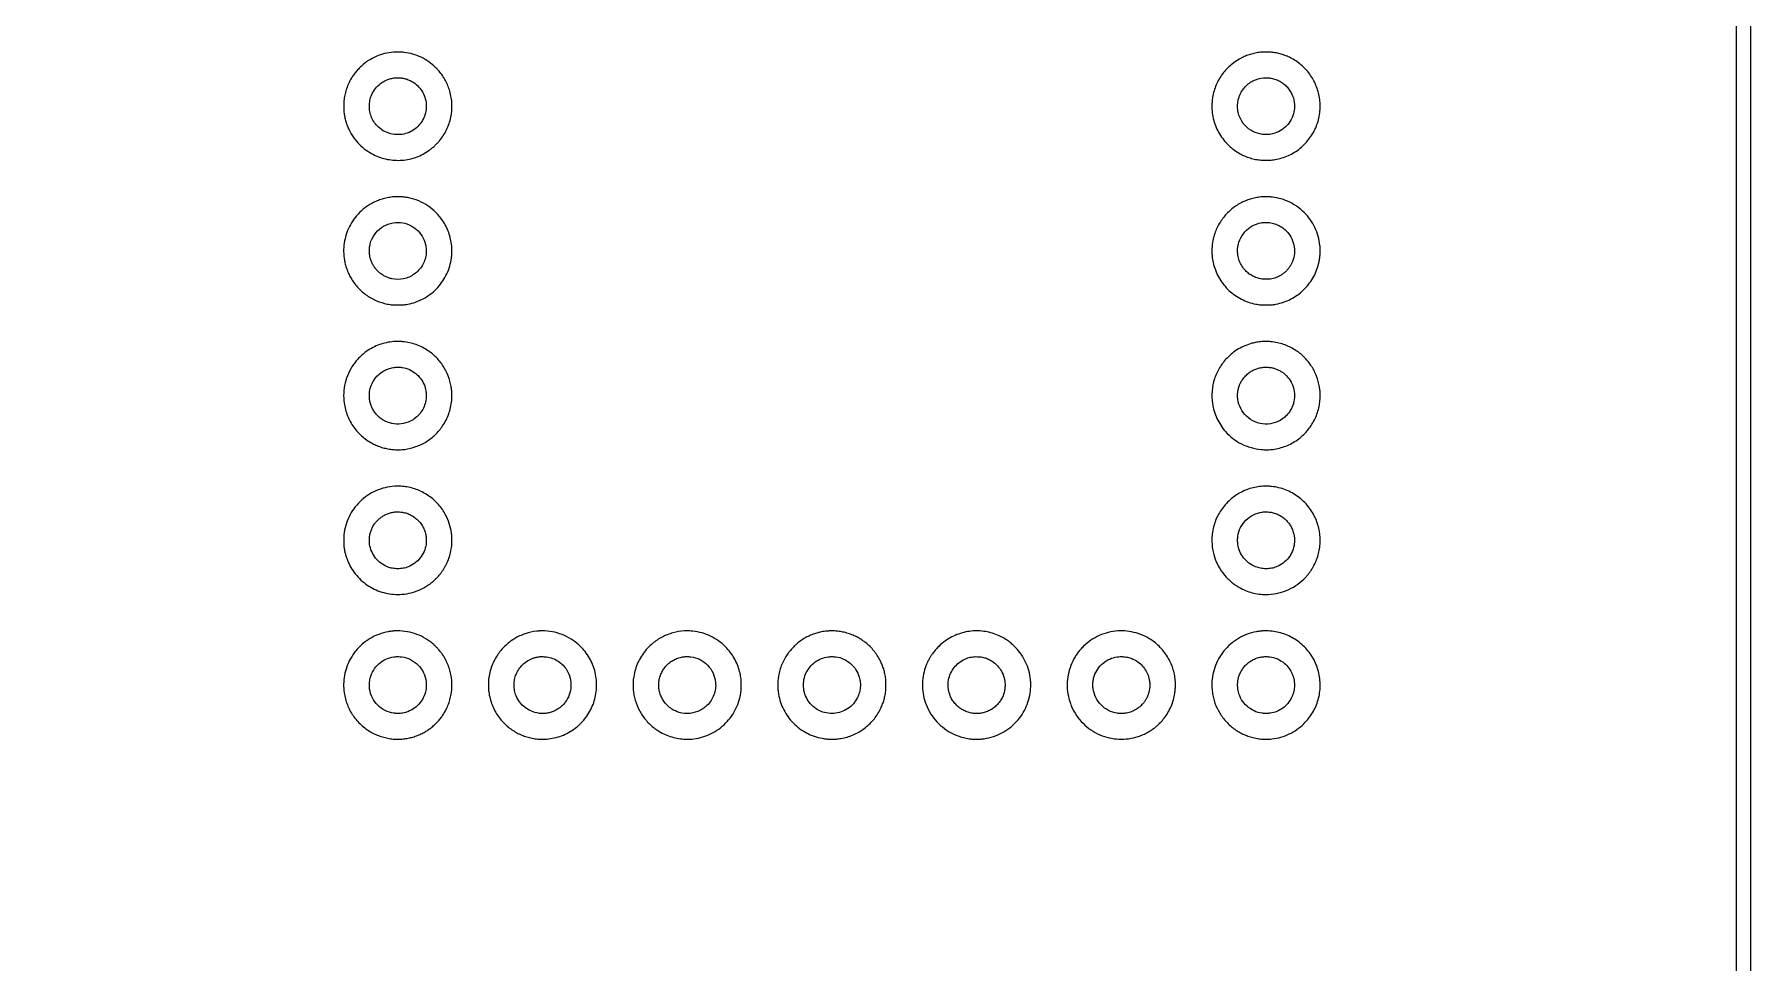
# Model space of a CAD drawing. Extents: x 0 to 24643, y 0 to 50000.
# Drawn here: x 12322 to 24643, y 37256 to 43920 of the extents above; entities that cross this region are included whole.
import ezdxf

# ---------------------------------------------------------------- set-up
doc = ezdxf.new("R2010")
doc.units = 0

msp = doc.modelspace()

# ---------------------------------------------------------------- linework, layer by layer
for points in [[(23019.260842, 49998.888079, 0.000001), (20714.559307, 49999.172447, 0.000022), (17617.631839, 49999.413961, 0.000005), (12334.5, 49999.540123, 0.000007), (8235.163056, 49999.542638, 0.000011), (4780.784375, 49999.42168)], [(12319.950244, 49895.852033), (22970.353012, 49895.87708, -0.010187), (23014, 49894.987819, -0.017664), (23133.608905, 49885.871719, -0.018741), (23249.918021, 49868.427661, -0.018861), (23363.890502, 49842.454137, -0.018419), (23476.5, 49807.790272, -0.041558), (23716.413941, 49701.076531, -0.04146), (23935.57877, 49556.084898, -0.041485), (24127.699316, 49377.013916, -0.041718), (24287.225229, 49169, -0.033027), (24389.733415, 48983.487366, -0.033675), (24466.16778, 48787.270973, -0.033597), (24515.709924, 48582.130203, -0.032544), (24538.008639, 48370, -0.009918), (24539.010792, 48319.481329), (24539.011877, 25000)], [(24643.036095, 25000), (24643.034853, 48313.757279, 0.009486)]]:
    msp.add_lwpolyline(points, format="xyb")
for points in [[(14900.5, 43791.974481, 0.038572), (14836.399165, 43781.298583, 0.041699), (14776.415388, 43761.05456, 0.041718), (14720.646471, 43731.148449, 0.038677), (14669.08997, 43691.716089, 0.023141), (14648.027078, 43671.023916, 0.018552), (14627.282485, 43646.933079, 0.018408), (14608.190627, 43621.128927, 0.021552), (14592.090232, 43595.281015, 0.026416), (14574.683949, 43560.251166, 0.025074), (14560.729093, 43522.974181, 0.024687), (14550.389064, 43483.90114, 0.023764), (14543.793731, 43443.5, 0.023247), (14542.691694, 43427.27384, 0.006971), (14542.508742, 43402.498411, 0.007032), (14543.021201, 43377.651526, 0.022023), (14544.334793, 43361, 0.018728), (14549.86135, 43326.800996, 0.021562), (14557.742552, 43294.704612, 0.021924), (14568.222651, 43263.881237, 0.02073), (14581.537182, 43233.5, 0.040943), (14613.839223, 43179.161267, 0.040755), (14654.608852, 43130.722473, 0.040696), (14702.757209, 43089.476022, 0.040567), (14757, 43056.524153, 0.068239), (14856.265857, 43022.68366, 0.067742), (14961.230441, 43016.693292, 0.067732), (15063.991724, 43038.9751, 0.068183), (15156.808759, 43087.880663, 0.017418), (15176.026249, 43102.670373, 0.01422), (15195.549564, 43119.765877, 0.014319), (15213.893198, 43137.77765, 0.018697), (15229.547331, 43155.322831, 0.060149), (15280.82245, 43235.15096, 0.061127), (15311.283907, 43324.460961, 0.061162), (15319.237294, 43418.439235, 0.060341), (15304.303649, 43512, 0.027627), (15291.024794, 43550.260627, 0.025725), (15273.33077, 43587.773457, 0.025668), (15251.831782, 43623.356303, 0.027178), (15227.175491, 43655.846269, 0.009896), (15222.533655, 43661.103616, 0.00403), (15216.021796, 43668.077498, 0.003986), (15208.900246, 43675.463319, 0.005074), (15202.20804, 43682.156793, 0.040526), (15153.041859, 43723.0953, 0.041971), (15098.467445, 43755.030255, 0.041696), (15038.984716, 43777.569402, 0.038958), (14975.219759, 43790.56042, 0.020466), (14960.714353, 43791.755176, 0.005583), (14937.740668, 43792.44664, 0.005544), (14914.79072, 43792.626455, 0.021172)], [(21133.5, 43791.97184, 0.022123), (21095.648224, 43786.94986, 0.023985), (21059.411129, 43778.690259, 0.0242), (21024.429659, 43767.080067, 0.023413), (20990.335761, 43752.0316, 0.058702), (20914.086264, 43702.102355, 0.058817), (20851.5842, 43635.849569, 0.058843), (20806.247984, 43556.89303, 0.058848), (20780.552657, 43469.550177, 0.008069), (20777.92145, 43452.421288, 0.015355), (20776.452589, 43438.560264, 0.013799), (20775.749685, 43423.702537, 0.005277), (20775.560782, 43403, 0.002798), (20775.675303, 43386.701999, 0.009135), (20776.008508, 43375.91961, 0.012146), (20776.671341, 43366.911965, 0.009016), (20777.824066, 43357, 0.031267), (20788.624062, 43302.696772, 0.035225), (20805.826012, 43252.35351, 0.035466), (20829.802609, 43205.219809, 0.032539), (20860.827998, 43160.5, 0.020191), (20872.485403, 43146.99126, 0.008421), (20889.229076, 43129.695625, 0.008423), (20906.551731, 43112.968013, 0.020109), (20920.099063, 43101.303281, 0.025318), (20954.962816, 43076.41222, 0.027093), (20991.404442, 43055.777249, 0.027338), (21029.54812, 43039.361962, 0.026814), (21069.5, 43027.08563, 0.026126), (21108.991767, 43019.397783, 0.025707), (21149.284088, 43015.817681, 0.025628), (21189.855102, 43016.386805, 0.025581), (21230.17996, 43021.102826, 0.065207), (21324.121478, 43049.936312, 0.063563), (21408.363102, 43102.165207, 0.063411), (21476.953022, 43174.013616, 0.064329), (21524.95618, 43260.425948, 0.031875), (21540.170228, 43307.139317, 0.03126), (21549.442528, 43355.711957, 0.031356), (21552.56776, 43404.91258, 0.032548), (21549.437819, 43453.5, 0.059026), (21526.829636, 43543.041399, 0.059484), (21483.962971, 43624.569896, 0.059473), (21423.098493, 43693.727913, 0.058963), (21347.5, 43746.847124, 0.024031), (21314.838789, 43762.489937, 0.023806), (21280.725959, 43774.980882, 0.023482), (21245.122198, 43784.316819, 0.021966), (21208, 43790.519682, 0.019575), (21193.108834, 43791.750895, 0.005965), (21170.495726, 43792.461604, 0.005896), (21147.948122, 43792.635182, 0.020896)], [(14960.642261, 43606.47169, -0.018117), (14976.40048, 43603.568075, -0.020252), (14991.32429, 43599.614871, -0.020264), (15005.871356, 43594.469594, -0.018183), (15020.5, 43587.992019, -0.061412), (15062.327902, 43560.833138, -0.061441), (15096.299329, 43524.33191, -0.061243), (15120.468994, 43480.554352, -0.060311), (15133.471279, 43431.999199, -0.023516), (15134.507667, 43421.023386, -0.009487), (15134.931353, 43405.975879, -0.009482), (15134.784098, 43390.931404, -0.023676), (15133.948666, 43379.973766, -0.060678), (15121.806833, 43331.337862, -0.061126), (15098.363698, 43287.169161, -0.061196), (15064.966067, 43250.021712, -0.061074), (15023.548883, 43222.033892, -0.066814), (14973.430432, 43204.370476, -0.064899), (14919.919123, 43200.306773, -0.064993), (14867.224808, 43210.092899, -0.067366), (14819.5, 43233.026373, -0.051847), (14785.366688, 43260.973892, -0.054101), (14758.258806, 43294.97902, -0.054147), (14739.094434, 43333.980163, -0.052096), (14728.44015, 43376.694949, -0.027559), (14726.877911, 43394.978655, -0.021196), (14727.123418, 43415.013446, -0.020987), (14729.08091, 43435.212679, -0.025055), (14732.668281, 43454, -0.063273), (14750.118104, 43499.644837, -0.059843), (14778.687581, 43540.428323, -0.059697), (14816.178117, 43573.371694, -0.062354), (14859.865351, 43595.95664, -0.019718), (14872.94882, 43600.193178, -0.01444), (14887.757943, 43603.893365, -0.014426), (14902.777643, 43606.737082, -0.019496), (14916.5, 43608.381696, -0.023384), (14925.113305, 43608.670642, -0.007504), (14937.906952, 43608.309331, -0.007709), (14950.932886, 43607.544359, -0.017979)], [(21193.642261, 43606.47169, -0.039533), (21225.669549, 43599.141041, -0.040836), (21255.782917, 43586.915182, -0.040811), (21283.525396, 43569.949406, -0.039385), (21308.5, 43548.51902, -0.040815), (21330.547137, 43522.413339, -0.04204), (21347.816791, 43493.320045, -0.041947), (21360.007254, 43461.686018, -0.040269), (21366.952543, 43428.026234, -0.022774), (21367.785093, 43417.297899, -0.010305), (21367.94443, 43403.196851, -0.010337), (21367.516177, 43388.91727, -0.019925), (21366.482411, 43377.52561, -0.070992), (21351.072194, 43322.294215, -0.07048), (21320.803704, 43273.42732, -0.070414), (21278.123219, 43234.853044, -0.070635), (21226.458481, 43209.687047, -0.088996), (21155.539319, 43200.074796, -0.088228), (21085.470757, 43215.655805, -0.088139), (21025.01355, 43254.46091, -0.08858), (20981.746128, 43311.655701, -0.024655), (20973.207726, 43330.69142, -0.026366), (20966.797628, 43350.058875, -0.02624), (20962.437458, 43370.079334, -0.023942), (20960.032191, 43391.069042, -0.097132), (20969.965781, 43468.597011, -0.096574), (21008.446866, 43536.807744, -0.096389), (21069.808044, 43585.663442, -0.096341), (21145.022444, 43607.956635, -0.020899), (21155.620714, 43608.532322, -0.010752), (21168.915109, 43608.412274, -0.010734), (21182.396398, 43607.710628, -0.018132)], [(14903, 42753.377443, 0.020747), (14863.541715, 42748.193336, 0.024281), (14826.697959, 42739.928239, 0.024841), (14791.569888, 42728.330087, 0.023816), (14757.255194, 42713.162526, 0.080081), (14656.260961, 42640.505878, 0.080555), (14583.454173, 42539.927795, 0.080533), (14546.149038, 42421.471184, 0.079977), (14548.046004, 42297, 0.024466), (14555.809043, 42262.889546, 0.02194), (14567.103048, 42228.413064, 0.021923), (14581.386279, 42195.029279, 0.024313), (14598.102666, 42164.19141, 0.052046), (14646.896671, 42099.919556, 0.051602), (14708.04002, 42046.90263, 0.051765), (14778.550009, 42007.667264, 0.053054), (14855.041387, 41984.145016, 0.007895), (14875.23713, 41980.542184, 0.018374), (14890.488997, 41978.641138, 0.016515), (14906.779074, 41977.756817, 0.005301), (14931, 41977.5, 0.00496), (14954.227828, 41977.730424, 0.014814), (14970.101102, 41978.516258, 0.017435), (14984.438593, 41980.157258, 0.009358), (15002, 41983.127348, 0.075752), (15113.206014, 42022.148861, 0.076023), (15207.59022, 42092.486659, 0.07608), (15276.583684, 42187.765197, 0.076042), (15313.937136, 42299.333609, 0.01896), (15317.178852, 42323.496678, 0.013546), (15319.042665, 42350.719814, 0.013658), (15319.41723, 42377.560253, 0.021689), (15318.114444, 42400.5, 0.029423), (15310.209308, 42449.819931, 0.031527), (15296.683489, 42496.717332, 0.031747), (15277.472776, 42541.246154, 0.030726), (15252.593934, 42583.494003, 0.04884), (15205.03405, 42640.973843, 0.048079), (15146.994133, 42688.47489, 0.048075), (15080.946281, 42724.01965, 0.048818), (15009.661373, 42746.076683, 0.009199), (14990.590811, 42749.628189, 0.016284), (14974.733905, 42751.752247, 0.015306), (14958.122299, 42752.916729, 0.0071), (14936.5, 42753.461255, 0.00144), (14925.064186, 42753.553885, 0.001931), (14914.696875, 42753.567978, 0.00133), (14906.00164, 42753.523089, 0.020333)], [(21136, 42753.371425, 0.02109), (21096.638646, 42748.225707, 0.024385), (21059.741094, 42739.938725, 0.024856), (21024.450428, 42728.267662, 0.023685), (20989.904948, 42712.987343, 0.053613), (20919.346301, 42667.667968, 0.054411), (20860.424528, 42608.583378, 0.054305), (20815.542424, 42538.065201, 0.05301), (20786.458106, 42458.971666, 0.01462), (20781.288732, 42435.548593, 0.018384), (20777.941832, 42413.583654, 0.017518), (20776.112139, 42390.592361, 0.011457), (20775.541134, 42364, 0.012367), (20776.231482, 42337.631788, 0.018079), (20778.250767, 42314.496737, 0.018594), (20781.879941, 42292.0653, 0.014254), (20787.447342, 42267.861398, 0.07027), (20829.504416, 42166.95605, 0.070706), (20897.79272, 42081.883265, 0.07067), (20987.114485, 42019.171363, 0.070081), (21090.61852, 41983.592529, 0.008738), (21109.085764, 41980.352431, 0.018323), (21123.557674, 41978.613783, 0.015653), (21139.472924, 41977.791483, 0.004822), (21163.5, 41977.535004, 0.004847), (21187.074863, 41977.739277, 0.014925), (21203.004453, 41978.507794, 0.017692), (21217.346053, 41980.141675, 0.00936), (21235, 41983.127348, 0.07129), (21340.363262, 42019.051632, 0.071985), (21431.009434, 42083.036357, 0.071947), (21499.83466, 42170.128485, 0.071094), (21541.50397, 42273.5, 0.011199), (21544.354598, 42286.3179, 0.007348), (21547.088486, 42301.194644, 0.007258), (21549.435592, 42316.462944, 0.009463), (21551.115193, 42330.5, 0.019066), (21552.079063, 42346.01746, 0.007688), (21552.260181, 42367.247593, 0.007732), (21551.782956, 42388.635941, 0.01743), (21550.606556, 42404.804872, 0.04146), (21537.924019, 42470.62285, 0.042831), (21514.639693, 42532.701297, 0.042974), (21481.205406, 42589.719524, 0.042315), (21438.361383, 42640.501362, 0.041671), (21389.185084, 42682.099184, 0.041573), (21333.754555, 42715.003603, 0.041467), (21273.504038, 42738.353665, 0.041004), (21210, 42751.549489, 0.020642), (21196.690076, 42752.638513, 0.003936), (21172.412535, 42753.427514, 0.003705), (21148.138884, 42753.845213, 0.024409)], [(14950.144045, 42568.97414, -0.077054), (15011.758737, 42553.07444, -0.077803), (15065.439716, 42519.296562, -0.078053), (15106.095089, 42470.839675, -0.0783), (15129.883522, 42412.303592, -0.025557), (15133.08354, 42394.57926, -0.019926), (15134.797516, 42375.079231, -0.019968), (15134.951597, 42355.560947, -0.026122), (15133.450051, 42337.784382, -0.102814), (15105.555534, 42259.279328, -0.103129), (15048.713377, 42198.488964, -0.102977), (14972.238953, 42165.415377, -0.102211), (14888.704031, 42165.478507, -0.032587), (14865.246789, 42171.960938, -0.029231), (14841.935293, 42181.631093, -0.029142), (14819.835853, 42193.990651, -0.03184), (14800, 42208.509802, -0.033431), (14780.831482, 42226.814617, -0.031845), (14763.935626, 42247.796594, -0.031821), (14749.829501, 42270.770885, -0.033258), (14738.984855, 42295.020288, -0.040116), (14730.803099, 42324.146167, -0.03648), (14727.041464, 42355.150667, -0.036238), (14727.816114, 42386.587014, -0.038268), (14733.148877, 42417, -0.090355), (14762.878926, 42481.773595, -0.08755), (14813.810436, 42532.727791, -0.087548), (14879.106344, 42563.174369, -0.090345)], [(21197.5, 42567.053858, -0.044889), (21234.585523, 42557.17745, -0.046896), (21268.741901, 42540.942075, -0.047066), (21299.166765, 42518.688943, -0.045867), (21325.18342, 42490.960895, -0.075485), (21354.91061, 42437.966716, -0.074584), (21367.726487, 42378.317227, -0.074474), (21362.483563, 42317.454527, -0.074909), (21339.63507, 42260.930472, -0.033058), (21326.361276, 42241.518851, -0.027309), (21309.822003, 42222.679272, -0.027291), (21291.314062, 42205.740641, -0.03287), (21272.139249, 42192.026357, -0.024063), (21254.256648, 42182.092983, -0.025258), (21235.784527, 42174.099162, -0.024847), (21216.318056, 42167.901529, -0.021768), (21195.457052, 42163.345654, -0.031749), (21182.596153, 42161.951115, -0.011128), (21164.003841, 42161.536858, -0.011137), (21145.402923, 42161.950833, -0.031538), (21132.5, 42163.344308, -0.036657), (21099.239551, 42171.621859, -0.041493), (21068.956512, 42184.430138, -0.04187), (21041.435957, 42201.944573, -0.038606), (21016.40419, 42224.23928, -0.051431), (20990.30294, 42257.647531, -0.053001), (20971.876179, 42295.354906, -0.052727), (20961.719302, 42336.275988, -0.049925), (20960.080651, 42379.189053, -0.085125), (20975.519489, 42444.701108, -0.083019), (21011.977292, 42501.965104, -0.082796), (21065.180339, 42544.374225, -0.084019), (21129, 42566.958342, -0.024758), (21145.172543, 42568.957199, -0.01802), (21163.285522, 42569.635496, -0.018032), (21181.381233, 42569.00794, -0.024963)], [(14900.5, 41714.325972, 0.032307), (14849.124943, 41706.621975, 0.032787), (14799.429883, 41692.386353, 0.032915), (14752.205319, 41671.841686, 0.033143), (14708.199237, 41645.318494, 0.023936), (14681.843263, 41625.009204, 0.020183), (14655.944241, 41601.133797, 0.020195), (14632.072333, 41575.265627, 0.024061), (14611.802408, 41548.974172, 0.047212), (14576.334078, 41486.203187, 0.046081), (14552.926722, 41417.387233, 0.046096), (14542.52448, 41345.469475, 0.047307), (14545.622841, 41273.5, 0.060809), (14569.714259, 41182.585269, 0.060573), (14614.988684, 41100.006195, 0.060622), (14678.694586, 41030.738562, 0.061085), (14757, 40978.97679, 0.022187), (14790.501392, 40964.108287, 0.023907), (14824.373933, 40952.675029, 0.023818), (14859.299606, 40944.493807, 0.021686), (14895.954521, 40939.361791, 0.018861), (14914.788307, 40938.267791, 0.00968), (14938.438316, 40938.245421, 0.009678), (14962.026731, 40939.136735, 0.019218), (14980.646702, 40940.921405, 0.051753), (15061.085452, 40960.384642, 0.052913), (15135.175807, 40995.858872, 0.053149), (15199.885118, 41045.921278, 0.053126), (15252.597289, 41108.505997, 0.030757), (15277.47438, 41150.73838, 0.031767), (15296.683021, 41195.259323, 0.031539), (15310.207853, 41242.160554, 0.029406), (15318.114444, 41291.5, 0.021689), (15319.41723, 41314.439747, 0.013658), (15319.042665, 41341.280186, 0.013546), (15317.178852, 41368.503322, 0.01896), (15313.937136, 41392.666391, 0.050746), (15292.845469, 41468.087511, 0.050156), (15256.935513, 41538.031061, 0.050271), (15207.908619, 41599.281231, 0.051466), (15148, 41648.977213, 0.029968), (15105.889817, 41673.634944, 0.031348), (15061.749726, 41692.669421, 0.031477), (15015.750254, 41705.972838, 0.030759), (14968.089386, 41713.522315, 0.016435), (14954.73667, 41714.361002, 0.004493), (14933.631234, 41714.801642, 0.0043), (14912.654399, 41714.870647, 0.019739)], [(21133.5, 41714.381667, 0.008553), (21114.252926, 41712.15515, 0.010525), (21096.386938, 41709.394195, 0.011007), (21079.370321, 41706.008706, 0.011323), (21062.679937, 41701.905781, 0.033168), (21012.836355, 41684.832983, 0.034334), (20966.284346, 41661.480862, 0.034254), (20923.268747, 41631.920903, 0.032691), (20883.972661, 41596.333126, 0.05742), (20830.291236, 41526.418803, 0.057229), (20793.845055, 41446.052051, 0.057056), (20776.487719, 41359.284257, 0.056419), (20779.087032, 41270.5, 0.037205), (20791.066093, 41216.000761, 0.035975), (20811.085776, 41163.23957, 0.035874), (20838.527564, 41113.750652, 0.03651), (20872.617783, 41069, 0.047048), (20926.112695, 41018.885368, 0.04767), (20987.809144, 40979.904072, 0.047446), (21056.051566, 40953.167875, 0.045742), (21128.954521, 40939.361791, 0.018861), (21147.788307, 40938.267791, 0.00968), (21171.438316, 40938.245421, 0.009678), (21195.026731, 40939.136735, 0.019218), (21213.646702, 40940.921405, 0.059768), (21305.922753, 40964.816044, 0.061211), (21389.126795, 41009.736747, 0.061432), (21458.728846, 41073.292737, 0.060988), (21511.000772, 41152.001542, 0.027653), (21529.213064, 41194.005668, 0.03022), (21542.066836, 41236.550156, 0.030228), (21549.695654, 41280.323282, 0.027698), (21552.289583, 41326, 0.007027), (21552.066214, 41343.574697, 0.012561), (21551.316956, 41358.002883, 0.012795), (21549.855962, 41372.19369, 0.007626), (21547.428722, 41389, 0.051972), (21526.934473, 41465.261271, 0.050805), (21491.045895, 41536.280414, 0.050839), (21441.599457, 41598.561993, 0.052182), (21381, 41648.977213, 0.028242), (21341.464125, 41672.311024, 0.029664), (21300.180778, 41690.618271, 0.029497), (21256.800978, 41703.994824, 0.027272), (21211, 41712.594405, 0.02358), (21198.106669, 41713.678912, 0.003427), (21171.785543, 41714.466444, 0.003222), (21145.397438, 41714.904867, 0.027065)], [(14963.503065, 41528.594349, -0.063402), (15014.402601, 41513.171928, -0.064829), (15059.395414, 41485.567033, -0.064928), (15095.763625, 41447.404691, -0.063929), (15121.354586, 41401, -0.040122), (15130.158918, 41372.138782, -0.03644), (15134.601413, 41341.293752, -0.036263), (15134.529408, 41309.973623, -0.038751), (15129.883522, 41279.696408, -0.056365), (15114.800536, 41237.371609, -0.055048), (15090.553685, 41199.117372, -0.054961), (15058.502881, 41167.023253, -0.055834), (15020.390326, 41142.877759, -0.082824), (14956.080211, 41123.834583, -0.082688), (14889.032521, 41126.67794, -0.082574), (14826.44724, 41151.107959, -0.082277), (14775.047046, 41194.5, -0.035846), (14758.13551, 41217.508835, -0.035321), (14744.590715, 41242.807717, -0.035047), (14734.653187, 41269.957527, -0.034082), (14728.493344, 41298.482793, -0.024127), (14727.301184, 41310.824587, -0.012145), (14726.929307, 41326.470763, -0.012148), (14727.320316, 41342.221215, -0.022615), (14728.523029, 41354.932536, -0.060721), (14741.330792, 41402.913615, -0.061238), (14765.26544, 41446.264218, -0.061063), (14799.060361, 41482.630469, -0.059755), (14840.871905, 41510.065181, -0.022067), (14856.071999, 41516.801982, -0.020584), (14872.160215, 41522.346799, -0.020292), (14888.887239, 41526.620762, -0.019952), (14906, 41529.55268, -0.026755), (14917.975965, 41530.468054, -0.009864), (14934.922909, 41530.519955, -0.009818), (14951.807721, 41529.906788, -0.027916)], [(21201.222196, 41527.579038, -0.030998), (21225.089067, 41521.540017, -0.028768), (21248.646584, 41512.475384, -0.029003), (21270.807809, 41500.8581, -0.032971), (21290.5, 41487.190211, -0.068192), (21329.572431, 41446.242401, -0.069693), (21355.846387, 41396.581854, -0.069442), (21367.528676, 41341.450569, -0.066921), (21363.907773, 41284.5, -0.026386), (21359.854195, 41268.618128, -0.019282), (21353.761189, 41251.459875, -0.019031), (21346.239193, 41234.517455, -0.023035), (21337.871883, 41219.271954, -0.022627), (21329.164669, 41206.358729, -0.018256), (21318.707771, 41193.294893, -0.018209), (21307.290158, 41180.988074, -0.022092), (21295.692727, 41170.350192, -0.090911), (21231.16758, 41133.681651, -0.091454), (21157.96834, 41122.390376, -0.091453), (21085.557174, 41137.956967, -0.090907), (21023.29318, 41178.348245, -0.086434), (20981.837643, 41233.84486, -0.085222), (20961.327573, 41300.360133, -0.085191), (20964.174806, 41369.928668, -0.086283), (20990.082639, 41434.229995, -0.023715), (20999.339233, 41447.685844, -0.017842), (21010.71435, 41461.59028, -0.017899), (21022.994827, 41474.584912, -0.024607), (21034.984739, 41485.285763, -0.034755), (21058.305401, 41501.583742, -0.034543), (21083.705296, 41514.531485, -0.034392), (21110.756527, 41523.906325, -0.033779), (21139, 41529.55268, -0.026044), (21152.862547, 41530.63207, -0.014336), (21169.876311, 41530.580371, -0.014313), (21186.995395, 41529.546268, -0.024228)], [(14908.5, 40675.977918, 0.044557), (14839.768485, 40665.731382, 0.044762), (14774.050206, 40643.477108, 0.044793), (14713.382411, 40609.899423, 0.044745), (14659.641288, 40566.043332, 0.04222), (14615.139429, 40514.531564, 0.044475), (14580.790458, 40457.12951, 0.044231), (14556.986869, 40394.260202, 0.040877), (14543.826785, 40326.5, 0.021571), (14542.810966, 40311.35741, 0.005969), (14542.527062, 40287.522174, 0.005975), (14542.812617, 40263.681363, 0.021462), (14543.828917, 40248.5, 0.015763), (14547.649411, 40221.639098, 0.016976), (14553.082979, 40195.734658, 0.017073), (14560.228098, 40170.396058, 0.016351), (14569.177788, 40145.231165, 0.075124), (14626.965472, 40045.315184, 0.07457), (14711.820545, 39966.64278, 0.074589), (14816.000631, 39916.338408, 0.075221), (14930.050106, 39899.010317, 0.041704), (14995.631082, 39904.448607, 0.04258), (15058.928917, 39920.692309, 0.042472), (15118.705483, 39947.473281, 0.041062), (15173.820123, 39984.230232, 0.020354), (15187.199374, 39995.75236, 0.00783), (15204.852845, 40012.778744, 0.0078), (15221.914893, 40030.296518, 0.021177), (15233.265203, 40043.388216, 0.011731), (15246.886513, 40061.363445, 0.015264), (15258.45349, 40078.472898, 0.015202), (15268.991695, 40096.313321, 0.011481), (15279.505861, 40116.5, 0.009653), (15287.147642, 40132.820174, 0.011578), (15293.680938, 40148.47064, 0.011908), (15299.327271, 40164.011649, 0.011466), (15304.303649, 40180, 0.045469), (15317.747217, 40250.687143, 0.046428), (15318.052657, 40322.138692, 0.046452), (15305.171816, 40392.385747, 0.045612), (15279.499229, 40459.5, 0.059213), (15229.860549, 40536.13173, 0.058994), (15163.588659, 40599.10249, 0.058951), (15084.3957, 40644.892874, 0.058964), (14996.709747, 40670.934245, 0.016283), (14975.770002, 40673.849508, 0.012164), (14952.538313, 40675.745748, 0.012196), (14929.337973, 40676.505247, 0.016819)], [(21141.5, 40675.977918, 0.06097), (21048.002852, 40658.894327, 0.061493), (20961.675818, 40619.788369, 0.061317), (20887.242222, 40560.738594, 0.060002), (20828.727595, 40485, 0.033213), (20806.758841, 40441.915817, 0.031722), (20790.3017, 40395.644516, 0.031473), (20779.724278, 40347.292602, 0.031482), (20775.30079, 40298, 0.047549), (20780.42539, 40223.270963, 0.048813), (20799.58772, 40151.539134, 0.048623), (20832.382518, 40084.635564, 0.046469), (20877.912757, 40024.21855, 0.022306), (20898.408577, 40003.635563, 0.018175), (20922.067292, 39983.440971, 0.018056), (20947.328598, 39964.862906, 0.021021), (20972.643904, 39949.133198, 0.032482), (21017.2634, 39927.634863, 0.031673), (21064.664617, 39911.888337, 0.031681), (21113.663506, 39902.258328, 0.032536), (21163.050106, 39899.010317, 0.047975), (21238.313001, 39906.201047, 0.048915), (21310.314797, 39927.599496, 0.049004), (21376.670587, 39962.530693, 0.048504), (21435.20804, 40009.811994, 0.013824), (21453.403101, 40028.697048, 0.016958), (21469.280233, 40047.348083, 0.017351), (21483.552961, 40066.653662, 0.01581), (21496.923827, 40087.5, 0.058304), (21534.657378, 40171.49571, 0.0595), (21551.648744, 40261.35656, 0.059497), (21547.001367, 40352.695604, 0.058287), (21521.008443, 40441.044574, 0.067336), (21468.48472, 40529.257418, 0.066383), (21394.187757, 40600.828266, 0.066344), (21303.689918, 40650.461009, 0.067122), (21203.709747, 40674.410003, 0.010937), (21188.658251, 40675.604441, 0.00803), (21171.929058, 40676.295043, 0.008114), (21155.52372, 40676.442216, 0.01292)], [(14964.5, 40489.593357, -0.03338), (14995.158711, 40481.860191, -0.038193), (15023.111221, 40470.364813, -0.038841), (15048.587403, 40454.949349, -0.036827), (15071.861196, 40435.527643, -0.018392), (15085.091484, 40421.745658, -0.023634), (15096.150252, 40408.096491, -0.024028), (15105.727688, 40393.656322, -0.020132), (15114.497962, 40377.5, -0.021059), (15121.379233, 40361.879866, -0.021021), (15126.92662, 40345.726928, -0.020925), (15131.120036, 40329.091255, -0.020415), (15133.948666, 40312.026234, -0.023339), (15134.799212, 40300.968747, -0.009937), (15134.951098, 40286.117093, -0.009962), (15134.510177, 40271.210063, -0.022276), (15133.44606, 40259.927487, -0.066004), (15119.044999, 40207.973281, -0.065974), (15091.601256, 40161.558021, -0.065999), (15053.026003, 40123.908002, -0.066143), (15006, 40097.64311, -0.022874), (14987.797806, 40091.377372, -0.025694), (14969.787231, 40087.076501, -0.025216), (14951.134185, 40084.588345, -0.02055), (14931, 40083.760494, -0.020257), (14911.230835, 40084.561743, -0.02447), (14892.813322, 40086.968602, -0.025076), (14875.109227, 40091.095581, -0.023391), (14857.482632, 40097.053157, -0.064941), (14809.746796, 40123.280703, -0.066998), (14770.90158, 40160.639975, -0.066941), (14743.29163, 40206.971324, -0.064649), (14728.492488, 40259.5, -0.024305), (14727.272519, 40272.050842, -0.012114), (14726.888112, 40288.018309, -0.01211), (14727.276621, 40303.953275, -0.02481), (14728.501448, 40316.38541, -0.03243), (14734.358143, 40343.510329, -0.032981), (14743.649485, 40369.492992, -0.033265), (14756.186075, 40393.818225, -0.03432), (14771.721995, 40416, -0.018475), (14778.298128, 40423.55029, -0.008862), (14787.256637, 40432.766557, -0.008853), (14796.507625, 40441.632545, -0.019082), (14804, 40448.050145, -0.034241), (14826.28318, 40463.349562, -0.032725), (14850.777542, 40475.723779, -0.032505), (14876.845986, 40484.868208, -0.032713), (14903.824421, 40490.533425, -0.029795), (14916.087098, 40491.541304, -0.009482), (14934.42033, 40491.604931, -0.009381), (14952.674679, 40490.979423, -0.031844)], [(21199.5, 40489.125142, -0.035559), (21231.248063, 40480.776402, -0.040495), (21260.081742, 40468.272497, -0.040735), (21286.37942, 40451.358981, -0.036774), (21310.56705, 40429.86551, -0.039037), (21331.372291, 40404.79848, -0.040316), (21347.778547, 40377.061174, -0.040315), (21359.521379, 40347.049484, -0.039028), (21366.451815, 40315.215618, -0.021493), (21367.505752, 40303.960309, -0.010154), (21367.944537, 40289.377301, -0.010125), (21367.792657, 40274.882981, -0.023069), (21366.952543, 40263.973766, -0.066209), (21353.025421, 40210.593058, -0.067171), (21325.672085, 40162.993762, -0.067372), (21286.765702, 40124.463711, -0.067284), (21239, 40097.64311, -0.022853), (21220.78453, 40091.371951, -0.025636), (21202.753159, 40087.062289, -0.025187), (21184.096162, 40084.56648, -0.020658), (21164, 40083.735838, -0.020873), (21143.410257, 40084.595761, -0.026425), (21124.543146, 40087.183755, -0.026678), (21106.20133, 40091.720928, -0.02198), (21087.194665, 40098.439894, -0.06595), (21040.859888, 40124.690627, -0.065355), (21002.797905, 40162.170462, -0.065322), (20975.683689, 40208.222895, -0.065766), (20961.445376, 40259.606092, -0.022235), (20960.215544, 40272.579719, -0.012609), (20959.823659, 40288.356881, -0.012618), (20960.224413, 40303.997615, -0.024115), (20961.467114, 40316.5, -0.079499), (20981.398535, 40379.599008, -0.081317), (21019.919729, 40432.777564, -0.081215), (21073.4351, 40470.946191, -0.079022), (21136.824421, 40490.537979, -0.029856), (21149.870324, 40491.614688, -0.011298), (21168.167006, 40491.615716, -0.011307), (21186.457923, 40490.789283, -0.029582)], [(14911, 39637.31401, 0.012253), (14900.304233, 39636.556313, 0.005658), (14886.434074, 39635.07293, 0.005672), (14872.38375, 39633.24743, 0.010471), (14861.016034, 39631.395568, 0.044262), (14794.151008, 39612.825786, 0.044647), (14731.802811, 39582.816216, 0.044577), (14675.68574, 39542.1642, 0.043841), (14627.319622, 39492, 0.015579), (14618.460793, 39480.307274, 0.007332), (14607.716891, 39464.688612, 0.007345), (14597.335615, 39448.605838, 0.014115), (14589.574708, 39435.368613, 0.041376), (14564.336924, 39378.754919, 0.039651), (14548.331963, 39317.950256, 0.039636), (14542.121891, 39255.358174, 0.041271), (14546.018338, 39193.427946, 0.056498), (14568.684291, 39107.604769, 0.057225), (14609.921516, 39029.430028, 0.057242), (14667.791272, 38962.656941, 0.056596), (14739.5, 38910.452444, 0.025549), (14774.24794, 38893.014614, 0.025637), (14810.554215, 38879.234044, 0.025176), (14848.71199, 38869.035789, 0.022771), (14889, 38862.315493, 0.021118), (14905.324497, 38861.047484, 0.007212), (14929.078806, 38860.551775, 0.007138), (14952.731045, 38860.737103, 0.022706), (14968.5, 38861.803399, 0.019683), (15005.408839, 38867.467815, 0.022933), (15039.8949, 38875.815799, 0.023362), (15072.907854, 38887.126234, 0.022014), (15105.398606, 38901.667252, 0.019068), (15133.034354, 38916.871204, 0.02175), (15158.207494, 38933.529411, 0.021573), (15182.012898, 38952.436677, 0.018188), (15205.546091, 38974.392287, 0.017259), (15227.425456, 38997.916835, 0.021587), (15245.972232, 39021.255075, 0.02177), (15262.31297, 39045.937256, 0.018082), (15277.553771, 39073.5, 0.055117), (15307.697174, 39153.86963, 0.055589), (15319.440332, 39238.650509, 0.05555), (15312.219332, 39323.990958, 0.054889), (15286.391376, 39406.011612, 0.017607), (15275.630849, 39428.290731, 0.015444), (15262.876201, 39450.773098, 0.015321), (15248.637709, 39472.621387, 0.016521), (15233.425358, 39493, 0.018263), (15221.511405, 39506.838325, 0.009065), (15205.46431, 39523.538361, 0.009053), (15188.91029, 39539.561404, 0.019288), (15175.432038, 39551.203283, 0.044091), (15115.838558, 39590.736721, 0.045729), (15050.942906, 39618.650321, 0.045802), (14982.152785, 39634.269799, 0.044517)], [(15950, 39637.31401, 0.007956), (15946.532005, 39637.09827, 0.002113), (15941.007835, 39636.642794, 0.002143), (15934.729426, 39636.07129, 0.002205), (15928.516034, 39635.451182, 0.055918), (15845.420723, 39617.252791, 0.054655), (15767.737616, 39581.010428, 0.054728), (15699.84374, 39528.851627, 0.056367), (15645.639543, 39463.677167, 0.030058), (15620.65857, 39420.152778, 0.032487), (15601.79783, 39375.040556, 0.032503), (15588.946983, 39327.886063, 0.030148), (15581.913322, 39278.262893, 0.017861), (15581.13518, 39260.907798, 0.00864), (15581.317318, 39238.674657, 0.008632), (15582.264216, 39216.530951, 0.018462), (15583.920009, 39199.5, 0.02943), (15593.25654, 39151.645113, 0.031146), (15608.023958, 39106.139479, 0.031247), (15628.277745, 39062.954531, 0.030031), (15653.996406, 39022.029166, 0.027868), (15679.663217, 38990.082531, 0.025987), (15709.299114, 38960.393993, 0.025959), (15741.889056, 38933.90925, 0.027655), (15776.38839, 38911.541681, 0.025319), (15811.570384, 38893.701915, 0.025779), (15848.168052, 38879.62839, 0.025403), (15886.532298, 38869.226359, 0.023079), (15927, 38862.37027, 0.021471), (15945.045485, 38860.946388, 0.0089), (15969.516788, 38860.505714, 0.008898), (15993.981624, 38860.936118, 0.021541), (16012, 38862.352807, 0.032161), (16067.808161, 38872.845265, 0.036349), (16119.498466, 38890.13609, 0.03642), (16168.053487, 38914.695571, 0.032524), (16214.5, 38946.890192, 0.019865), (16227.617417, 38958.184815, 0.008784), (16244.065405, 38974.075339, 0.008802), (16260.013192, 38990.60563, 0.018947), (16271.572063, 39004, 0.032477), (16303.066991, 39049.143782, 0.035645), (16327.37198, 39096.642534, 0.035465), (16344.779561, 39147.331345, 0.031532), (16355.682666, 39202, 0.025842), (16357.204509, 39220.485692, 0.007587), (16357.640132, 39248.967941, 0.007595), (16357.21072, 39277.45907, 0.02569), (16355.693872, 39296, 0.033568), (16344.246013, 39352.442865, 0.036418), (16325.555608, 39405.276242, 0.03662), (16299.50809, 39454.580339, 0.034707), (16266.123924, 39500.5, 0.015876), (16256.549744, 39511.203545, 0.007034), (16243.276244, 39524.740336, 0.007043), (16229.592704, 39537.931113, 0.015442), (16218.677169, 39547.545364, 0.045568), (16158.715708, 39588.579941, 0.046689), (16092.787606, 39617.687166, 0.046685), (16022.599099, 39634.058368, 0.045547)], [(16988.5, 39637.391804, 0.050918), (16905.21417, 39623.501278, 0.053499), (16827.908527, 39593.16945, 0.053912), (16759.309165, 39547.385242, 0.053226), (16701.754426, 39487.816772, 0.033607), (16672.609311, 39444.724187, 0.033914), (16649.598971, 39398.243075, 0.033499), (16632.851944, 39348.524982, 0.031112), (16622.393478, 39295.775205, 0.022324), (16621.059177, 39280.803078, 0.006293), (16620.317155, 39257.372436, 0.006411), (16620.169756, 39233.79194, 0.020011), (16620.908797, 39217.939705, 0.049079), (16635.60757, 39139.257275, 0.051359), (16665.24179, 39066.208515, 0.051538), (16709.02931, 39000.952591, 0.050081), (16765.620484, 38945.334414, 0.013428), (16776.744107, 38936.881806, 0.007062), (16790.988329, 38926.951349, 0.007062), (16805.558072, 38917.393873, 0.012988), (16817.718985, 38910.096474, 0.033397), (16862.029535, 38888.81614, 0.031062), (16909.853455, 38873.028655, 0.031033), (16959.311454, 38863.275502, 0.033176), (17008.5, 38860.008134, 0.083562), (17135.19399, 38881.330578, 0.083226), (17248.125115, 38942.958065, 0.083115), (17334.906334, 39038.126445, 0.083028), (17386.004518, 39156.401071, 0.016015), (17391.401252, 39181.707689, 0.018571), (17394.86084, 39206.091135, 0.018036), (17396.5688, 39231.266999, 0.013633), (17396.690879, 39258.977429, 0.011383), (17395.617837, 39282.480777, 0.016503), (17393.515234, 39303.147492, 0.016779), (17390.08692, 39323.368246, 0.012373), (17384.992431, 39345.5, 0.033371), (17368.748141, 39394.89729, 0.033604), (17346.107553, 39441.575018, 0.033575), (17317.397297, 39484.835728, 0.033188), (17283.052161, 39524.042798, 0.042063), (17232.811348, 39566.444028, 0.04273), (17176.436893, 39599.587934, 0.042592), (17115.071808, 39622.75261, 0.041235), (17050, 39635.496491, 0.015221), (17037.384483, 39636.514652, 0.004821), (17018.514092, 39637.278382, 0.004618), (16999.824654, 39637.681633, 0.018965)], [(18028.5, 39637.414108, 0.008094), (18002.583331, 39635.040054, 0.015111), (17981.710299, 39632.146351, 0.016112), (17961.964544, 39628.139657, 0.010815), (17939.673008, 39622.351485, 0.025916), (17903.563236, 39610.083818, 0.024939), (17868.43703, 39594.008723, 0.024705), (17834.764055, 39574.348983, 0.024298), (17803, 39551.362086, 0.020649), (17783.423187, 39534.318996, 0.015562), (17763.31466, 39514.075888, 0.01551), (17744.4121, 39492.520561, 0.019909), (17728.470701, 39471.511165, 0.028117), (17706.120349, 39435.306076, 0.02703), (17687.6479, 39396.351278, 0.027029), (17673.485636, 39355.630705, 0.028115), (17664.015716, 39314.148825, 0.022321), (17660.041014, 39282.153272, 0.019811), (17658.721369, 39248.627361, 0.019835), (17660.059281, 39215.147441, 0.022539), (17664.051792, 39183.290253, 0.076606), (17701.439213, 39071.466788, 0.076118), (17770.817889, 38975.813831, 0.076121), (17865.637062, 38905.306784, 0.076622), (17977, 38866.602058, 0.009262), (17994.819728, 38863.670973, 0.014283), (18010.32988, 38861.864647, 0.01368), (18026.394604, 38860.899327, 0.00762), (18046, 38860.557773, 0.006559), (18065.29859, 38860.768882, 0.012962), (18080.600528, 38861.534313, 0.013882), (18095.144271, 38863.047419, 0.00887), (18111.952226, 38865.573369, 0.058928), (18199.261111, 38891.117154, 0.058553), (18278.406696, 38936.360946, 0.058604), (18344.849445, 38998.677081, 0.059226), (18394.748676, 39074.5, 0.021095), (18408.567421, 39105.315349, 0.022157), (18419.491946, 39136.690322, 0.021732), (18427.767837, 39169.4704, 0.018746), (18433.649512, 39204.5, 0.02416), (18435.107516, 39222.560253, 0.007994), (18435.539961, 39249.160497, 0.007959), (18435.124407, 39275.710737, 0.024916), (18433.673317, 39293.5, 0.018547), (18427.622627, 39329.111202, 0.022091), (18419.207608, 39362.126925, 0.022627), (18408.117429, 39393.579894, 0.021412), (18394.04712, 39424.5, 0.025979), (18373.046868, 39461.024021, 0.027405), (18348.713403, 39494.499481, 0.027278), (18320.752362, 39525.251734, 0.025235), (18288.904442, 39553.632848, 0.016317), (18277.760927, 39562.013304, 0.00687), (18262.272922, 39572.573746, 0.006911), (18246.307322, 39582.826921, 0.014275), (18233.5, 39590.305243, 0.025124), (18199.646747, 39606.646487, 0.024062), (18163.839758, 39619.772517, 0.023971), (18126.796772, 39629.441274, 0.02446), (18089.246754, 39635.442324, 0.014442), (18076.33079, 39636.486672, 0.004838), (18057.411786, 39637.284079, 0.004382), (18038.809192, 39637.724726, 0.022524)], [(19060.5, 39636.912252, 0.034781), (19008.144495, 39629.74964, 0.033744), (18956.739666, 39615.35909, 0.033641), (18907.586665, 39594.131287, 0.034077), (18861.945467, 39566.582359, 0.024132), (18836.652121, 39546.974666, 0.019428), (18811.393658, 39523.606342, 0.019428), (18788.025334, 39498.347879, 0.024132), (18768.417641, 39473.054533, 0.017054), (18755.52432, 39453.249333, 0.013523), (18742.925138, 39431.03543, 0.013585), (18731.621024, 39408.317967, 0.017912), (18722.63972, 39387, 0.040172), (18705.374915, 39327.545316, 0.039766), (18697.764176, 39265.891519, 0.039739), (18700.008044, 39203.769338, 0.039994), (18712.056853, 39142.92149, 0.047491), (18738.314475, 39075.292084, 0.04668), (18776.98438, 39013.412761, 0.046584), (18826.547509, 38959.667528, 0.046885), (18885.103166, 38916.156207, 0.027542), (18921.678442, 38896.634017, 0.027206), (18960.325559, 38881.161253, 0.026726), (19001.093484, 38869.747562, 0.024562), (19044.009984, 38862.361847, 0.021336), (19060.263378, 38861.080938, 0.007242), (19083.969841, 38860.571254, 0.007247), (19107.689167, 38860.748686, 0.021226), (19124, 38861.800875, 0.041032), (19190.627136, 38874.5375, 0.042957), (19253.219938, 38897.866626, 0.043291), (19310.472204, 38931.346581, 0.043025), (19361.23162, 38974.246528, 0.041209), (19403.385708, 39024.217784, 0.04259), (19436.253415, 39079.898802, 0.042284), (19459.399249, 39140.726164, 0.039468), (19472.643553, 39206, 0.021558), (19473.954236, 39222.730337, 0.007246), (19474.458323, 39247.220626, 0.007197), (19474.25547, 39271.642988, 0.022614), (19473.142791, 39288, 0.038992), (19460.533711, 39353.181746, 0.042048), (19438.15039, 39413.920288, 0.042479), (19406.169815, 39469.513304, 0.041451), (19365.018868, 39519.393889, 0.018779), (19340.088221, 39543.117428, 0.022909), (19314.993064, 39563.296113, 0.023025), (19288.266437, 39581.012632, 0.019315), (19258.436063, 39597.336554, 0.033392), (19211.536438, 39616.907507, 0.032818), (19162.178582, 39630.193945, 0.032787), (19111.459532, 39636.917131, 0.033179)], [(20099.5, 39636.904884, 0.043863), (20031.597578, 39626.314939, 0.044246), (19966.789752, 39604.057486, 0.04434), (19907.034194, 39570.799385, 0.044447), (19854.13068, 39527.550037, 0.01886), (19830.543723, 39502.6796, 0.022705), (19810.392253, 39477.544934, 0.022841), (19792.701043, 39450.818749, 0.019512), (19776.50347, 39421.171568, 0.045016), (19751.480243, 39356.85473, 0.044604), (19738.275587, 39288.898987, 0.044499), (19737.31584, 39219.525254, 0.044357), (19748.639087, 39151, 0.012967), (19752.203428, 39138.527246, 0.006987), (19757.206089, 39123.342681, 0.006955), (19762.736507, 39108.008633, 0.010899), (19767.960231, 39095, 0.04867), (19802.983319, 39031.028932, 0.046843), (19850.108996, 38974.137787, 0.046836), (19907.007792, 38927.00601, 0.048627), (19971, 38891.96335, 0.044257), (20038.197062, 38870.039635, 0.045463), (20107.598161, 38860.538795, 0.04555), (20177.448949, 38863.743617, 0.044778), (20245.981153, 38879.528757, 0.024729), (20282.008318, 38893.309066, 0.025046), (20316.341604, 38910.527612, 0.024987), (20348.857224, 38931.135905, 0.024347), (20379.448951, 38955.05266, 0.013944), (20389.802245, 38964.508367, 0.00665), (20402.606422, 38977.208078, 0.006639), (20415.014296, 38990.186763, 0.014612), (20424.067335, 39000.5, 0.032084), (20453.221902, 39040.735078, 0.031581), (20477.159171, 39084.57677, 0.03163), (20495.351978, 39131.015543, 0.032419), (20507.36587, 39179, 0.009616), (20510.281435, 39196.920775, 0.01412), (20512.094154, 39212.779813, 0.013517), (20513.057757, 39229.222107, 0.00785), (20513.3704, 39249, 0.026869), (20510.931333, 39294.445533, 0.03026), (20503.624645, 39337.568556, 0.030331), (20491.186287, 39379.404582, 0.027247), (20473.397944, 39421, 0.030714), (20449.531681, 39462.682982, 0.030952), (20420.794768, 39501.015312, 0.030891), (20387.486983, 39535.575854, 0.030322), (20349.97674, 39566, 0.044037), (20293.368309, 39599.382774, 0.04226), (20231.014713, 39622.876552, 0.042194), (20165.49994, 39635.579925, 0.043584)], [(21144, 39637.31401, 0.012253), (21133.304233, 39636.556313, 0.005658), (21119.434074, 39635.07293, 0.005672), (21105.38375, 39633.24743, 0.010471), (21094.016034, 39631.395568, 0.08826), (20965.570513, 39583.269357, 0.088759), (20861.893459, 39493.865399, 0.088898), (20795.767079, 39374.191653, 0.088894), (20775.31399, 39239, 0.011157), (20776.401963, 39217.031993, 0.014582), (20778.429006, 39197.02253, 0.01486), (20781.580336, 39177.474925, 0.012375), (20786.056445, 39156.908928, 0.05106), (20812.569586, 39082.214872, 0.051178), (20853.653257, 39014.505694, 0.051118), (20907.683539, 38956.484201, 0.050706), (20972.5, 38910.452444, 0.0255), (21007.19133, 38893.038728, 0.025522), (21043.465358, 38879.252644, 0.025121), (21081.510428, 38869.053154, 0.023037), (21121.5, 38862.368314, 0.020734), (21139.708472, 38860.94323, 0.009131), (21163.870237, 38860.499007, 0.00912), (21187.983897, 38860.935914, 0.021211), (21206, 38862.358001, 0.038232), (21270.48306, 38875.269263, 0.041612), (21330.369781, 38897.620795, 0.042087), (21385.133589, 38929.305907, 0.040913), (21434.377605, 38969.983849, 0.06495), (21497.803988, 39050.227493, 0.066141), (21538.051823, 39143.578043, 0.066192), (21552.507986, 39244.133132, 0.065223), (21540.319481, 39345.5, 0.021415), (21530.976597, 39376.497009, 0.020969), (21518.958958, 39406.804383, 0.020909), (21504.407371, 39436.08276, 0.021), (21487.480438, 39464, 0.064238), (21421.631384, 39539.786504, 0.065051), (21338.965089, 39596.005571, 0.064936), (21244.491425, 39629.171168, 0.063621)], [(14959.072513, 39451.44606, -0.082111), (15022.84863, 39431.547404, -0.082468), (15076.718292, 39392.199723, -0.082274), (15115.074325, 39337.460872, -0.081187), (15133.952543, 39273.026234, -0.014765), (15134.356272, 39268.718977, -0.00509), (15134.692309, 39262.4731, -0.005053), (15134.923202, 39255.575711, -0.005839), (15135, 39249, -0.005839), (15134.923202, 39242.424289, -0.005053), (15134.692309, 39235.5269, -0.00509), (15134.356272, 39229.281023, -0.014765), (15133.952543, 39224.973766, -0.067499), (15119.672889, 39170.811994, -0.068334), (15091.520833, 39122.657466, -0.068502), (15051.503342, 39083.968802, -0.06839), (15002.5, 39057.505373, -0.022484), (14985.28364, 39051.921506, -0.023885), (14967.976953, 39048.034873, -0.023402), (14950.056889, 39045.758474, -0.019892), (14931, 39045, -0.007262), (14923.475488, 39045.109291, -0.006563), (14915.698707, 39045.437453, -0.00681), (14908.522878, 39045.932781, -0.014012), (14902.927487, 39046.55394, -0.080592), (14840.127786, 39065.940178, -0.081119), (14786.836859, 39104.157465, -0.080899), (14748.363338, 39157.446318, -0.079536), (14728.502679, 39220.5, -0.028665), (14726.860353, 39238.885537, -0.021053), (14727.071678, 39259.35511, -0.020981), (14729.010419, 39279.836053, -0.027592), (14732.582943, 39298.262372, -0.073647), (14755.746461, 39354.025656, -0.073787), (14794.066141, 39400.640834, -0.07391), (14844.207516, 39434.060985, -0.074281), (14901.815962, 39451.38138, -0.025269), (14913.892946, 39452.510755, -0.010397), (14930.334755, 39452.87127, -0.010418), (14946.819413, 39452.5464, -0.024516)], [(15998.072513, 39451.44606, -0.05582), (16041.749834, 39440.288497, -0.055286), (16082.029146, 39419.722054, -0.05516), (16116.902746, 39390.777746, -0.055073), (16144.625356, 39354.89486, -0.075917), (16167.83442, 39299.416959, -0.073781), (16173.738476, 39238.982021, -0.073628), (16161.837702, 39179.325465, -0.075092), (16133.197079, 39126.117306, -0.021206), (16126.545669, 39117.99401, -0.009274), (16117.083268, 39107.776692, -0.009288), (16107.221988, 39097.891362, -0.020585), (16099.268029, 39090.817843, -0.034568), (16076.568094, 39074.728268, -0.033756), (16051.691695, 39061.777072, -0.03378), (16025.316581, 39052.298953, -0.034732), (15998.148154, 39046.56449, -0.022905), (15985.69592, 39045.405834, -0.011727), (15970.00823, 39045.036668, -0.011727), (15954.302141, 39045.403911, -0.022644), (15941.784382, 39046.560219, -0.065884), (15890.361676, 39060.734867, -0.065356), (15844.242744, 39087.823304, -0.065403), (15806.705449, 39125.876312, -0.066148), (15780.439894, 39172.194665, -0.021964), (15773.715838, 39191.213815, -0.026616), (15769.169781, 39209.576854, -0.026394), (15766.573989, 39228.448579, -0.020982), (15765.711181, 39249, -0.020982), (15766.573989, 39269.551421, -0.026394), (15769.169781, 39288.423146, -0.026616), (15773.715838, 39306.786185, -0.021964), (15780.439894, 39325.805335, -0.053308), (15800.490671, 39363.37299, -0.051834), (15828.195314, 39396.241549, -0.051971), (15861.991217, 39422.634596, -0.054184), (15900.048304, 39441.060996, -0.011418), (15909.757636, 39444.276551, -0.010725), (15919.807691, 39447.117896, -0.01113), (15929.473295, 39449.399595, -0.016737), (15938, 39450.91676, 0.000094), (15941.054707, 39451.355976, 0.000102), (15944.03125, 39451.785143, 0.000096), (15946.584183, 39452.154261, 0.000491), (15948, 39452.360665, -0.035597), (15956.004909, 39452.958803, -0.005421), (15972.030238, 39452.83985, -0.006122), (15988.154187, 39452.347795, -0.023962)], [(17035.198784, 39451.508149, -0.083938), (17100.461517, 39431.410552, -0.084594), (17155.291717, 39391.011337, -0.084255), (17193.811048, 39334.57392, -0.08237), (17211.939588, 39268.144045, -0.058068), (17211.307454, 39222.881127, -0.056275), (17200.326239, 39178.470378, -0.055948), (17179.635214, 39137.393473, -0.056092), (17150.367375, 39101.964979, -0.095834), (17085.242296, 39059.558481, -0.095941), (17009.02687, 39044.520565, -0.096067), (16932.789934, 39059.027293, -0.09637), (16867.597609, 39100.972778, -0.039064), (16845.241641, 39126.012605, -0.04172), (16827.595815, 39153.70361, -0.041338), (16814.664161, 39184.176636, -0.037034), (16806.344308, 39217.5, -0.031549), (16804.953197, 39230.383641, -0.011094), (16804.538388, 39248.985754, -0.011099), (16804.949436, 39267.592737, -0.031432), (16806.337459, 39280.5, -0.035542), (16814.223729, 39312.583969, -0.040247), (16826.346154, 39341.864302, -0.040627), (16842.886502, 39368.590415, -0.037517), (16863.937726, 39393.062274, -0.017087), (16876.691803, 39404.973179, -0.022722), (16889.109583, 39414.843964, -0.022799), (16902.33759, 39423.521715, -0.017391), (16917.536451, 39431.829289, -0.023233), (16932.815736, 39438.634052, -0.019529), (16949.564875, 39444.436193, -0.019433), (16966.814309, 39448.943047, -0.022274), (16983.596658, 39451.861189, -0.024791), (16994.060386, 39452.679518, -0.008829), (17009.056699, 39452.841736, -0.008924), (17024.175568, 39452.468399, -0.022182)], [(18074.344137, 39451.499486, -0.073478), (18130.690556, 39435.477402, -0.071903), (18180.459368, 39403.767261, -0.071847), (18219.242025, 39359.235553, -0.073176), (18243.54462, 39305.817736, -0.045144), (18250.681583, 39268.836963, -0.046468), (18250.963247, 39231.53842, -0.046434), (18244.350203, 39194.80474, -0.044949), (18231.030829, 39159.5, -0.066231), (18201.62708, 39114.899637, -0.065871), (18161.536305, 39079.4448, -0.065785), (18113.553085, 39055.601319, -0.065758), (18061.016738, 39045.035553, -0.065559), (18007.479581, 39048.455431, -0.066215), (17956.846001, 39065.6268, -0.066045), (17912.352086, 39095.488401, -0.064654), (17876.81703, 39136.112376, -0.067145), (17853.729847, 39183.247679, -0.064124), (17843.489287, 39235.564341, -0.064106), (17846.836367, 39288.782151, -0.067038), (17863.593528, 39338.559777, -0.060744), (17891.066091, 39380.497406, -0.06087), (17927.794255, 39414.571329, -0.061062), (17971.532461, 39438.714124, -0.06184), (18019.620824, 39451.448556, -0.022894), (18031.463632, 39452.51214, -0.010715), (18046.857379, 39452.856388, -0.010725), (18062.304, 39452.539399, -0.022098)], [(19119.5, 39450.592774, -0.014347), (19135.136175, 39447.274767, -0.019155), (19149.09713, 39443.319181, -0.019503), (19162.513661, 39438.369983, -0.015793), (19176.5, 39432.057095, -0.061732), (19217.888353, 39405.007129, -0.060964), (19251.618741, 39368.569347, -0.06079), (19275.643294, 39324.969087, -0.060732), (19288.487521, 39276.856895, -0.022704), (19289.685163, 39264.175898, -0.012134), (19290.070826, 39248.435513, -0.012131), (19289.694971, 39232.798077, -0.024205), (19288.50045, 39220.482793, -0.038923), (19281.14859, 39188.048255, -0.040685), (19268.932552, 39157.642889, -0.040751), (19251.97578, 39129.661168, -0.039312), (19230.519608, 39104.437177, -0.039838), (19205.735336, 39083.232429, -0.040338), (19178.00093, 39066.325363, -0.040093), (19147.746753, 39054.006575, -0.038361), (19115.465905, 39046.45334, -0.025927), (19102.783308, 39045.163906, -0.011946), (19086.188404, 39044.739205, -0.011924), (19069.659145, 39045.105407, -0.027104), (19057.232684, 39046.354634, -0.037208), (19024.458249, 39053.986033, -0.040628), (18994.168395, 39066.2377, -0.040991), (18966.492793, 39083.111123, -0.039225), (18941.5, 39104.500136, -0.040044), (18920.0284, 39129.76124, -0.040681), (18902.984641, 39157.994142, -0.040698), (18890.743207, 39188.602279, -0.040152), (18883.55394, 39220.927487, -0.022276), (18882.489823, 39232.210063, -0.009962), (18882.048902, 39247.117093, -0.009937), (18882.200788, 39261.968747, -0.023339), (18883.051334, 39273.026234, -0.059208), (18894.83369, 39320.817581, -0.060113), (18917.450934, 39364.253117, -0.060133), (18949.742269, 39401.049725, -0.059323), (18990, 39429.299829, -0.025155), (19005.504273, 39436.657359, -0.019784), (19022.953629, 39443.090565, -0.019647), (19041.015504, 39448.174331, -0.023543), (19058.366878, 39451.475376, -0.029042), (19070.922558, 39452.518057, -0.009806), (19089.28502, 39452.613079, -0.009675), (19107.536049, 39451.996211, -0.031829)], [(20152.883044, 39451.48758, -0.01882), (20169.48413, 39448.486878, -0.021098), (20185.182489, 39444.333525, -0.021155), (20200.437368, 39438.88339, -0.019129), (20215.708907, 39431.995754, -0.052857), (20253.292185, 39408.035071, -0.05507), (20284.444838, 39377.018667, -0.055055), (20308.082358, 39339.942136, -0.052778), (20323.463746, 39298.078184, -0.032864), (20327.821067, 39274.260004, -0.028817), (20329.278105, 39249, -0.028817), (20327.821067, 39223.739996, -0.032864), (20323.463746, 39199.921816, -0.027208), (20316.78779, 39178.420024, -0.026722), (20307.782439, 39157.636867, -0.026839), (20296.656328, 39138.022141, -0.028053), (20283.642381, 39120.012296, -0.047726), (20256.963046, 39092.892161, -0.04647), (20225.398402, 39071.049364, -0.046382), (20190.282206, 39055.377293, -0.047156), (20153.072513, 39046.55394, -0.022988), (20140.652284, 39045.400354, -0.011709), (20124.976871, 39045.036163, -0.011709), (20109.295057, 39045.406404, -0.022894), (20096.851846, 39046.56449, -0.082303), (20033.161245, 39066.463115, -0.082323), (19979.300937, 39105.843178, -0.082113), (19940.924941, 39160.595227, -0.0813), (19922.047457, 39224.973766, -0.014765), (19921.643728, 39229.281023, -0.00509), (19921.307691, 39235.5269, -0.005053), (19921.076798, 39242.424289, -0.005839), (19921, 39249, -0.016807), (19921.580733, 39266.271264, -0.021996), (19923.333442, 39281.96676, -0.022325), (19926.43076, 39297.259122, -0.018202), (19931.061414, 39313.309613, -0.070578), (19955.852339, 39363.574291, -0.068598), (19993.846116, 39405.511517, -0.068531), (20041.806587, 39435.638058, -0.070199), (20095.736683, 39451.370806, -0.025522), (20107.709067, 39452.48319, -0.009893), (20124.363074, 39452.846778, -0.009878), (20140.997869, 39452.552098, -0.025936)], [(21192.072513, 39451.44606, -0.061292), (21240.281867, 39438.569064, -0.061297), (21283.929917, 39414.389458, -0.06131), (21320.405822, 39380.354555, -0.061365), (21347.527054, 39338.5, -0.026314), (21356.736527, 39316.703368, -0.030577), (21363.085373, 39295.11437, -0.030465), (21366.770317, 39272.842673, -0.02577), (21368, 39249, -0.02577), (21366.770317, 39225.157327, -0.030465), (21363.085373, 39202.88563, -0.030577), (21356.736527, 39181.296632, -0.026314), (21347.527054, 39159.5, -0.061401), (21320.408831, 39117.65664, -0.061274), (21283.924169, 39083.618441, -0.061262), (21240.27028, 39059.431528, -0.061328), (21192.072513, 39046.55394, -0.014012), (21186.477122, 39045.932781, -0.00681), (21179.301293, 39045.437453, -0.006563), (21171.524512, 39045.109291, -0.007262), (21164, 39045, -0.007262), (21156.475488, 39045.109291, -0.006563), (21148.698707, 39045.437453, -0.00681), (21141.522878, 39045.932781, -0.014012), (21135.927487, 39046.55394, -0.074226), (21077.776949, 39063.701909, -0.074648), (21027.294754, 39097.062775, -0.074546), (20988.779993, 39143.823497, -0.073706), (20965.48859, 39200, -0.029933), (20961.415717, 39221.6387, -0.026381), (20959.730219, 39244.545502, -0.026195), (20960.46331, 39267.679722, -0.028346), (20963.625396, 39290, -0.037934), (20971.572768, 39318.35801, -0.036502), (20983.793057, 39345.572884, -0.036298), (20999.919103, 39370.866087, -0.036546), (21019.500136, 39393.5, -0.039976), (21044.505479, 39414.760089, -0.039901), (21072.590568, 39431.784872, -0.039971), (21102.974068, 39444.107473, -0.040429), (21134.815962, 39451.38138, -0.025269), (21146.892946, 39452.510755, -0.010397), (21163.334755, 39452.87127, -0.010418), (21179.819413, 39452.5464, -0.024516)]]:
    msp.add_lwpolyline(points, format="xyb", close=True)

doc.saveas('drawing.dxf')
